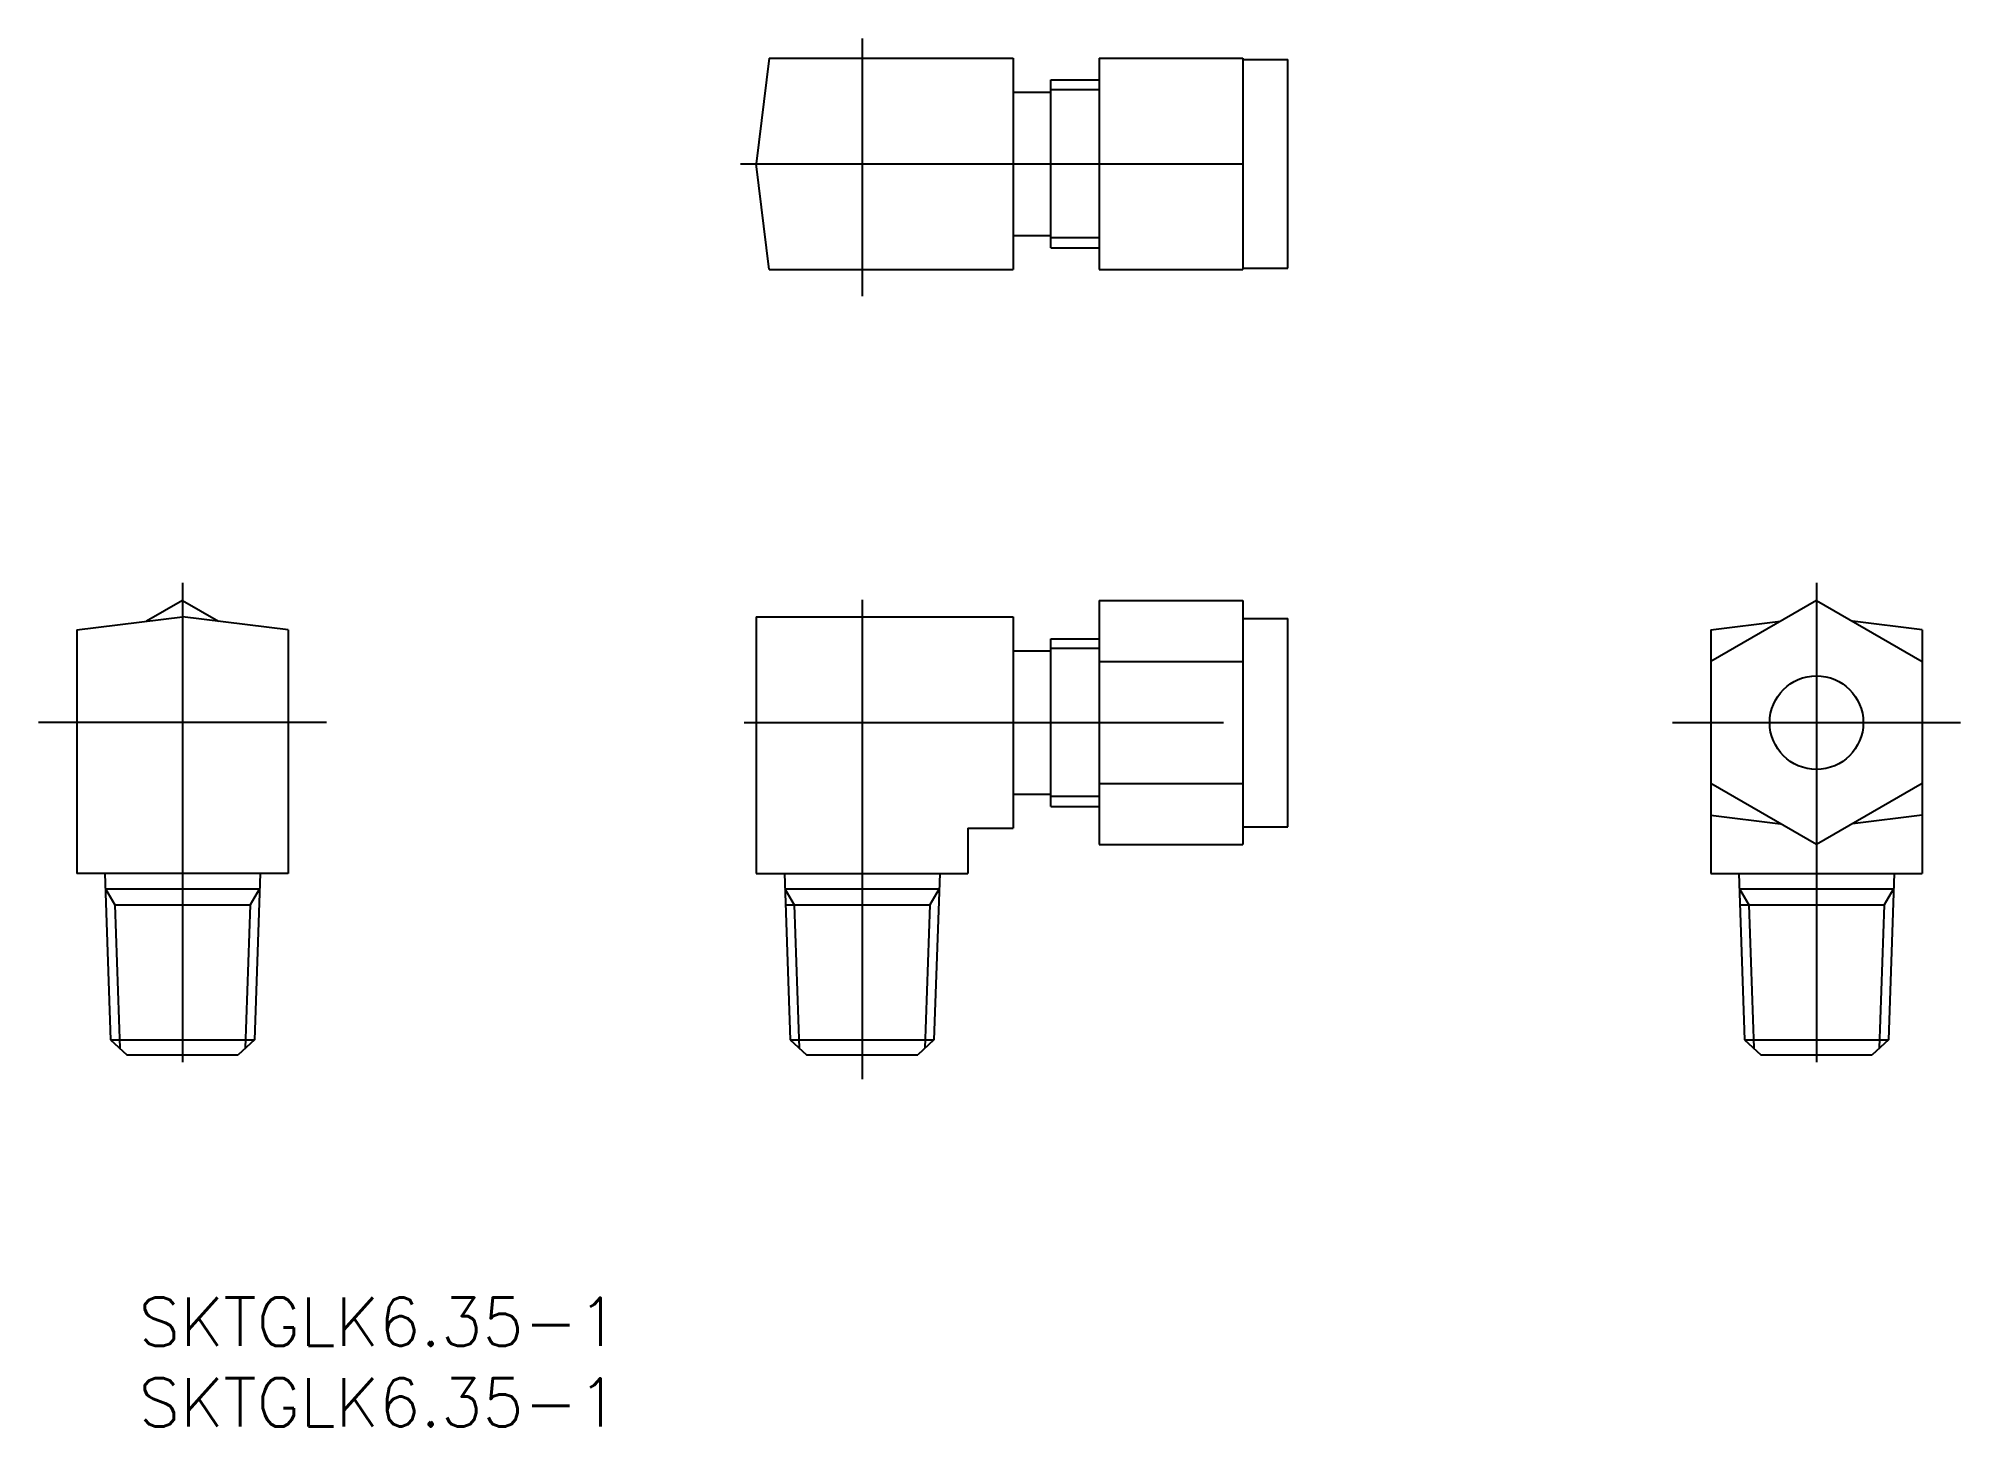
# Model space of a CAD drawing. Extents: x -55 to 73, y -29 to 63.
import ezdxf

# ---------------------------------------------------------------- set-up
doc = ezdxf.new("R2010")
doc.units = 0
doc.linetypes.add('CENTER', pattern=[50.8, 31.75, -6.35, 6.35, -6.35])
doc.layers.get('0').update_dxf_attribs({"linetype": 'CONTINUOUS'})
doc.layers.add('CENTER', color=1, linetype='CENTER')
doc.styles.get("Standard").update_dxf_attribs({"font": 'txt.shx', "bigfont": '@extfont2.shx'})

msp = doc.modelspace()

# ---------------------------------------------------------------- linework, layer by layer
at = {"color": 7, "linetype": 'CONTINUOUS'}
for p, q in [((-6.140508, 62.03), (-7, 55.03)), ((-6.140508, 62.03), (10, 62.03)), ((10, 62.03), (10, 48.03)), ((15.706487, 62.03), (25.206487, 62.03)), ((15.706487, 62.03), (15.706487, 48.03)), ((25.206487, 62.03), (25.206487, 48.03)), ((25.206487, 61.930001), (28.206486, 61.930001)), ((28.206486, 48.129999), (28.206486, 61.930001)), ((12.5, 60.586), (15.706485, 60.586)), ((12.5, 49.474), (12.5, 60.586)), ((10, 59.78), (12.5, 59.78)), ((-6.140508, 48.03), (-7, 55.03)), ((15.706487, 55.03), (25.206487, 55.03)), ((10, 50.28), (12.5, 50.28)), ((12.5, 49.474), (15.706485, 49.474)), ((-6.140508, 48.03), (10, 48.03)), ((15.706487, 48.03), (25.206487, 48.03)), ((25.206487, 48.129999), (28.206486, 48.129999)), ((-45, 26.112904), (-47.382282, 24.737493)), ((-45, 26.112904), (-42.617718, 24.737493)), ((15.706486, 26.112903), (25.206489, 26.112903)), ((15.706486, 26.112903), (15.706486, 9.947096)), ((25.206489, 26.112903), (25.206489, 9.947096)), ((63.206486, 26.112904), (56.206486, 22.071452)), ((63.206486, 26.112904), (70.206486, 22.071452)), ((-52, 24.170508), (-45, 25.03)), ((-38, 24.170508), (-45, 25.03)), ((-7, 25.03), (10, 25.03)), ((-7, 25.03), (-7, 8.03)), ((10, 25.03), (10, 11.03)), ((25.206489, 24.93), (28.206486, 24.93)), ((28.206486, 11.13), (28.206486, 24.93)), ((56.206486, 24.170508), (60.824204, 24.737493)), ((70.206486, 24.170508), (65.588768, 24.737493)), ((-52, 24.170508), (-52, 8.03)), ((-38, 24.170508), (-38, 8.03)), ((12.5, 23.586), (15.706486, 23.586)), ((12.5, 12.474), (12.5, 23.586)), ((56.206486, 24.170508), (56.206486, 8.03)), ((70.206486, 24.170508), (70.206486, 8.03)), ((10, 22.78), (12.5, 22.78)), ((15.706486, 22.071451), (25.206489, 22.071451)), ((10, 13.28), (12.5, 13.28)), ((15.706486, 13.988549), (25.206489, 13.988549)), ((63.206486, 9.947096), (56.206486, 13.988548)), ((70.206486, 13.988548), (63.206486, 9.947096)), ((12.5, 12.474), (15.706486, 12.474)), ((56.206486, 11.889492), (60.824204, 11.322507)), ((70.206486, 11.889492), (65.588768, 11.322507)), ((7, 11.03), (10, 11.03)), ((7, 11.03), (7, 8.03)), ((25.206489, 11.13), (28.206486, 11.13)), ((15.706486, 9.947096), (25.206489, 9.947096)), ((-38, 8.03), (-52, 8.03)), ((-50.144413, 8.03), (-49.760263, -2.970609)), ((-39.855586, 8.03), (-40.239735, -2.970609)), ((-7, 8.03), (7, 8.03)), ((-5.144413, 8.03), (-4.760263, -2.970609)), ((5.144414, 8.03), (4.760265, -2.970609)), ((56.206486, 8.03), (70.206486, 8.03)), ((58.062073, 8.03), (58.446222, -2.970609)), ((68.3509, 8.03), (67.96675, -2.970609)), ((-50.109493, 7.03), (-49.491089, 5.958893)), ((-50.109492, 7.03), (-39.890506, 7.03)), ((-39.890507, 7.03), (-40.508911, 5.958893)), ((-5.109493, 7.03), (-4.491089, 5.958893)), ((-5.109492, 7.03), (5.109494, 7.03)), ((5.109493, 7.03), (4.491089, 5.958893)), ((58.096993, 7.03), (58.715397, 5.958893)), ((58.096993, 7.03), (68.315979, 7.03)), ((68.315979, 7.03), (67.697575, 5.958893)), ((-49.760264, -2.970609), (-48.688548, -3.97)), ((-40.239736, -2.970609), (-41.311451, -3.97)), ((-4.760264, -2.970609), (-3.688548, -3.97)), ((4.760264, -2.970609), (3.688549, -3.97)), ((58.446222, -2.970609), (59.517937, -3.97)), ((67.96675, -2.970609), (66.895034, -3.97)), ((-48.688548, -3.97), (-41.311451, -3.97)), ((-3.688548, -3.97), (3.688549, -3.97)), ((59.517938, -3.97), (66.895035, -3.97))]:
    msp.add_line(p, q, dxfattribs=at)
at = {"color": 3, "linetype": 'CONTINUOUS'}
for p, q in [((12.5, 59.95), (15.706485, 59.95)), ((12.5, 50.161001), (15.706485, 50.161001)), ((12.5, 22.95), (15.706486, 22.95)), ((12.5, 13.161001), (15.706486, 13.161001)), ((-49.491089, 5.958893), (-40.50891, 5.958893)), ((-49.491089, 5.958893), (-49.159707, -3.530638)), ((-40.50891, 5.958893), (-40.840292, -3.530638)), ((-5.072088, 5.958893), (4.49109, 5.958893)), ((-4.491089, 5.958893), (-4.159707, -3.530638)), ((4.49109, 5.958893), (4.159708, -3.530638)), ((58.134397, 5.958893), (67.697575, 5.958893)), ((58.715397, 5.958893), (59.046779, -3.530638)), ((67.697575, 5.958893), (67.366194, -3.530638)), ((-49.760263, -2.970608), (-40.239735, -2.970608)), ((-4.760263, -2.970608), (4.760265, -2.970608)), ((58.446222, -2.970608), (67.96675, -2.970608))]:
    msp.add_line(p, q, dxfattribs=at)
at = {"color": 7, "linetype": 'CONTINUOUS'}
msp.add_circle((63.206486, 18.03), 3.1, dxfattribs=at)
at = {"layer": 'CENTER', "color": 1, "linetype": 'CENTER'}
for p, q in [((0, 63.33518), (0, 46.269186)), ((-8.041533, 55.03), (28.683064, 55.03)), ((-45, 27.294781), (-45, -6.072166)), ((63.206486, 27.294781), (63.206486, -6.072166)), ((0, 26.161855), (0, -6.072166)), ((-35.46, 18.03), (-54.54, 18.03)), ((-7.810362, 18.03), (29.359266, 18.03)), ((53.666486, 18.03), (72.746486, 18.03))]:
    msp.add_line(p, q, dxfattribs=at)

# ---------------------------------------------------------------- texts
at = {"color": 7, "linetype": 'CONTINUOUS'}
for p in [(-47.902349, -23.252119), (-47.902349, -28.588579)]:
    msp.add_text('SKTGLK6.35-1', height=3.2, dxfattribs=at).set_placement(p)

doc.saveas('drawing.dxf')
